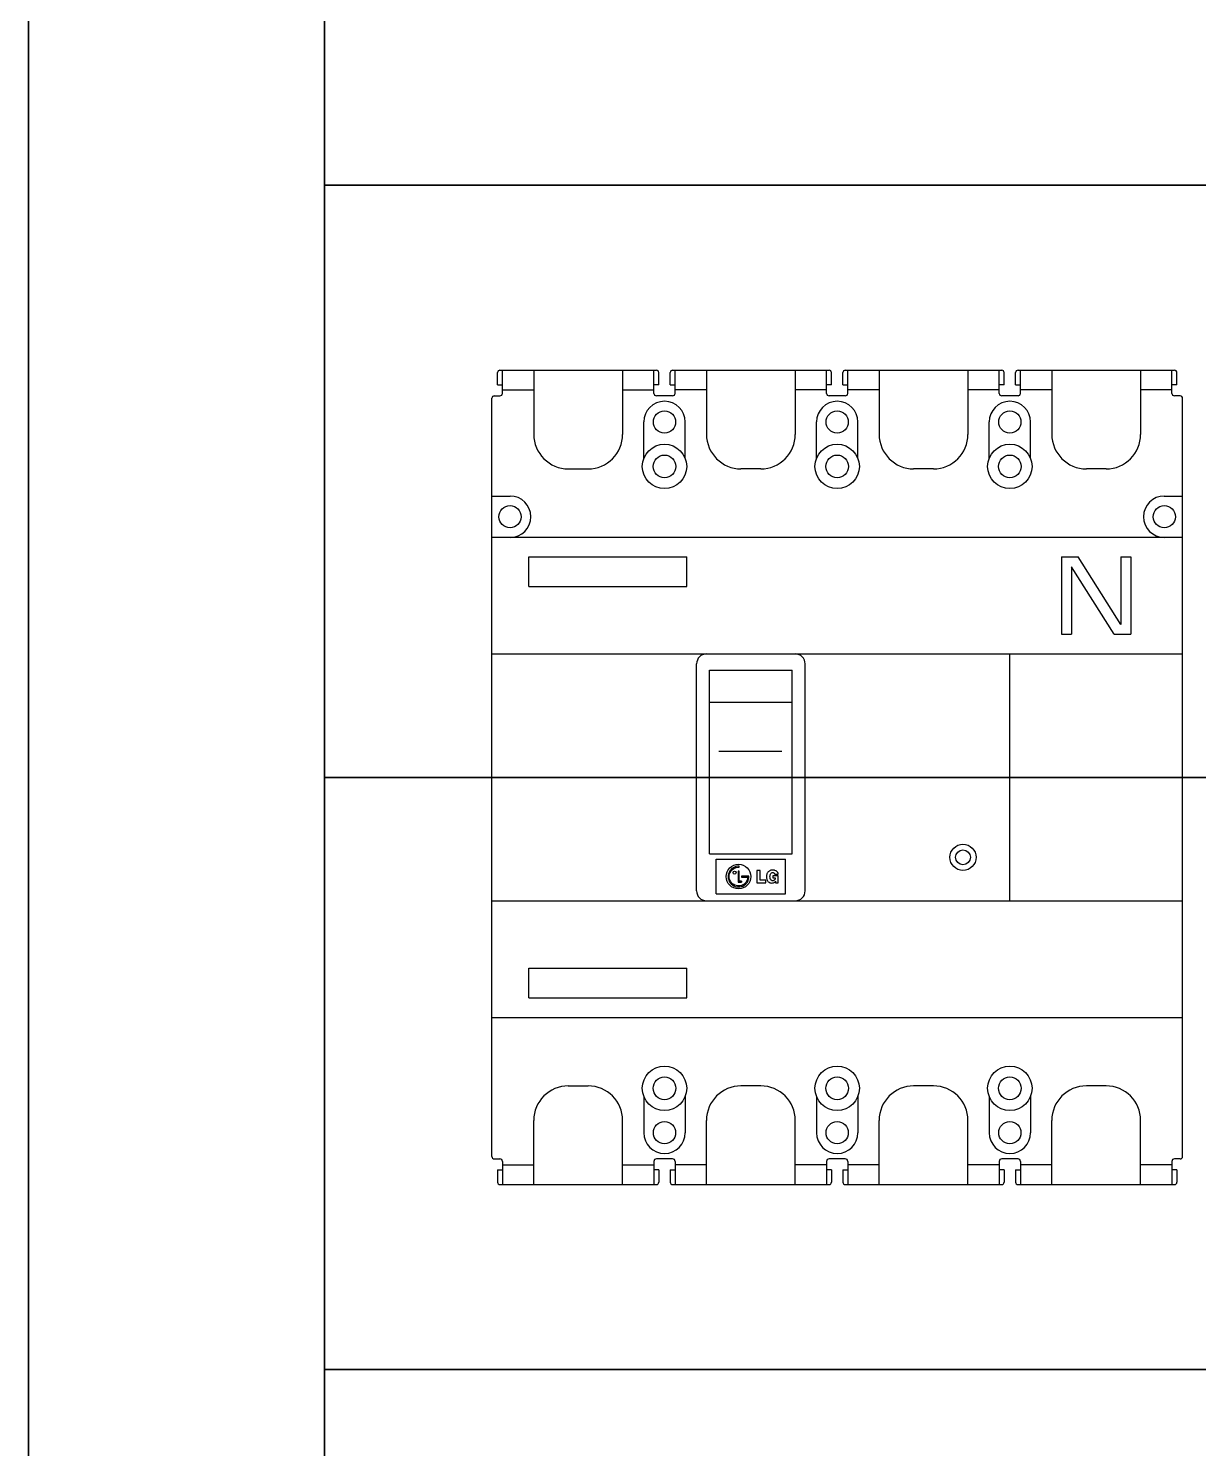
# Model space of a CAD drawing. Header units: millimetres. Extents: x 0 to 19177, y 0 to 12100.
# Drawn here: x 16885.1 to 17122.3, y 10898.9 to 11186.6 of the extents above; entities that cross this region are included whole.
import ezdxf

# ---------------------------------------------------------------- set-up
doc = ezdxf.new("R2010")
doc.units = ezdxf.units.MM
doc.header["$MEASUREMENT"] = 0
for name, color, linetype in [('7', 7, 'Continuous'), ('BO', 3, 'Continuous'), ('DI', 7, 'Continuous')]:
    doc.layers.add(name, color=color, linetype=linetype)
doc.layers.add('NetDam', color=7, linetype='Continuous', lineweight=35)

# ---------------------------------------------------------------- blocks, each defined once
blk = doc.blocks.new('LG01')
at = {"layer": '7'}
blk.add_line((6.2, -6.8), (6.2, -7.2), dxfattribs=at)
blk.add_lwpolyline([(8.79, -5.2, -2.414214), (5.2, -1.21), (5.2, -0.8, 2.586814), (9.2, -4.8), (6.2, -4.8), (6.2, -5.2)], format="xyb", close=True, dxfattribs=at)
for points in [[(6.2, -7.2), (6.2, -6.8), (5.2, -6.8), (5.2, -2.8), (4.8, -2.8), (4.8, -7.2)], [(12.49, -2.5), (12.49, -7.5), (16.11, -7.5), (16.11, -6.41), (13.82, -6.41), (13.82, -2.5)]]:
    blk.add_lwpolyline(points, close=True, dxfattribs=at)
at = {"layer": '7', "linetype": 'Continuous'}
blk.add_lwpolyline([(19.76, -2.49), (19.56, -2.44), (19.34, -2.4), (19.12, -2.38), (18.88, -2.37), (18.61, -2.38), (18.34, -2.41), (18.09, -2.47), (17.85, -2.54), (17.63, -2.64), (17.42, -2.75), (17.23, -2.89), (17.06, -3.04), (16.9, -3.22), (16.76, -3.43), (16.64, -3.65), (16.54, -3.89), (16.46, -4.14), (16.4, -4.41), (16.37, -4.7), (16.36, -4.99), (16.4, -5.63), (16.46, -5.92), (16.54, -6.19), (16.65, -6.44), (16.77, -6.68), (16.92, -6.89), (17.08, -7.07), (17.38, -7.32), (17.71, -7.49), (17.9, -7.55), (18.08, -7.59), (18.49, -7.63), (18.9, -7.6), (19.24, -7.52), (19.5, -7.4), (19.7, -7.27), (19.84, -7.13), (19.93, -7.01), (19.99, -6.9), (19.99, -7.24), (19.99, -7.5), (21.1, -7.5), (21.1, -4.68), (18.9, -4.68), (18.9, -5.56), (19.78, -5.56), (19.91, -5.56), (19.9, -5.73), (19.86, -5.91), (19.78, -6.12), (19.66, -6.32), (19.48, -6.5), (19.36, -6.57), (19.22, -6.63), (19.06, -6.66), (18.88, -6.67), (18.69, -6.66), (18.5, -6.6), (18.34, -6.52), (18.19, -6.39), (18.01, -6.15), (17.87, -5.83), (17.79, -5.45), (17.76, -5.02), (17.78, -4.65), (17.84, -4.33), (17.93, -4.05), (18.05, -3.81), (18.21, -3.63), (18.39, -3.49), (18.61, -3.41), (18.85, -3.38), (19, -3.39), (19.15, -3.43), (19.28, -3.48), (19.39, -3.56), (19.49, -3.65), (19.57, -3.77), (19.64, -3.9), (19.68, -4.04), (21.08, -4.04), (21.05, -3.84), (21.01, -3.65), (20.96, -3.49), (20.89, -3.35), (20.81, -3.21), (20.72, -3.09), (20.6, -2.97), (20.47, -2.86), (20.14, -2.64)], close=True, dxfattribs=at)
at = {"layer": '7'}
for centre, radius in [((5, -5), 5), ((3.4, -3.4), 0.6)]:
    blk.add_circle(centre, radius, dxfattribs=at)

msp = doc.modelspace()

# ---------------------------------------------------------------- linework, layer by layer
at = {"layer": 'BO'}
for p, q in [((16980.18, 11114.37), (16980.18, 11116.87)), ((16980.68, 11117.37), (17012.38, 11117.37)), ((16981.18, 11112.67), (16981.18, 11117.37)), ((16987.53, 11117.37), (16987.53, 11104.37)), ((17005.53, 11117.37), (17005.53, 11104.37)), ((17011.88, 11112.67), (17011.88, 11117.37)), ((17012.88, 11114.37), (17012.88, 11116.87)), ((17015.18, 11114.37), (17015.18, 11116.87)), ((17015.68, 11117.37), (17047.38, 11117.37)), ((17016.18, 11112.67), (17016.18, 11117.37)), ((17022.53, 11117.37), (17022.53, 11104.37)), ((17040.53, 11117.37), (17040.53, 11104.37)), ((17046.88, 11112.67), (17046.88, 11117.37)), ((17047.88, 11114.37), (17047.88, 11116.87)), ((17050.18, 11114.37), (17050.18, 11116.87)), ((17050.68, 11117.37), (17082.38, 11117.37)), ((17051.18, 11112.67), (17051.18, 11117.37)), ((17057.53, 11117.37), (17057.53, 11104.37)), ((17075.53, 11117.37), (17075.53, 11104.37)), ((17081.88, 11112.67), (17081.88, 11117.37)), ((17082.88, 11114.37), (17082.88, 11116.87)), ((17085.18, 11114.37), (17085.18, 11116.87)), ((17085.68, 11117.37), (17117.38, 11117.37)), ((17086.18, 11112.67), (17086.18, 11117.37)), ((17092.53, 11117.37), (17092.53, 11104.37)), ((17110.53, 11117.37), (17110.53, 11104.37)), ((17116.88, 11112.67), (17116.88, 11117.37)), ((17117.88, 11114.37), (17117.88, 11116.87)), ((16980.18, 11114.37), (16981.18, 11114.37)), ((16981.18, 11113.37), (16987.53, 11113.37)), ((17005.53, 11113.37), (17011.88, 11113.37)), ((17012.88, 11114.37), (17011.88, 11114.37)), ((17015.18, 11114.37), (17016.18, 11114.37)), ((17022.53, 11113.37), (17016.18, 11113.37)), ((17046.88, 11113.37), (17040.53, 11113.37)), ((17047.88, 11114.37), (17046.88, 11114.37)), ((17050.18, 11114.37), (17051.18, 11114.37)), ((17057.53, 11113.37), (17051.18, 11113.37)), ((17081.88, 11113.37), (17075.53, 11113.37)), ((17082.88, 11114.37), (17081.88, 11114.37)), ((17085.18, 11114.37), (17086.18, 11114.37)), ((17092.53, 11113.37), (17086.18, 11113.37)), ((17116.88, 11113.37), (17110.53, 11113.37)), ((17117.88, 11114.37), (17116.88, 11114.37)), ((16979.03, 10958.07), (16979.03, 11111.67)), ((16979.53, 11112.17), (16980.68, 11112.17)), ((17015.68, 11112.17), (17012.38, 11112.17)), ((17050.68, 11112.17), (17047.38, 11112.17)), ((17085.68, 11112.17), (17082.38, 11112.17)), ((17118.53, 11112.17), (17117.38, 11112.17)), ((17119.03, 10958.07), (17119.03, 11111.67)), ((17009.83, 11099.49), (17009.83, 11106.87)), ((17018.23, 11099.49), (17018.23, 11106.87)), ((17044.83, 11099.49), (17044.83, 11106.87)), ((17053.23, 11099.49), (17053.23, 11106.87)), ((17079.83, 11099.49), (17079.83, 11106.87)), ((17088.23, 11099.49), (17088.23, 11106.87)), ((16994.53, 11097.37), (16998.53, 11097.37)), ((17033.53, 11097.37), (17029.53, 11097.37)), ((17068.53, 11097.37), (17064.53, 11097.37)), ((17103.53, 11097.37), (17099.53, 11097.37)), ((16979.03, 11091.87), (16982.73, 11091.87)), ((17115.33, 11091.87), (17119.03, 11091.87)), ((16979.03, 11083.52), (17119.03, 11083.52)), ((16986.53, 11079.52), (17018.53, 11079.52)), ((16986.53, 11073.52), (16986.53, 11079.52)), ((17018.53, 11073.52), (17018.53, 11079.52)), ((17094.53, 11079.52), (17097.9, 11079.52)), ((17094.53, 11079.52), (17094.53, 11063.87)), ((17106.53, 11065.87), (17097.9, 11079.52)), ((17106.53, 11079.52), (17106.53, 11065.87)), ((17106.53, 11079.52), (17108.53, 11079.52)), ((17108.53, 11079.52), (17108.53, 11063.87)), ((17096.53, 11077.52), (17096.53, 11063.87)), ((17105.16, 11063.87), (17096.53, 11077.52)), ((16986.53, 11073.52), (17018.53, 11073.52)), ((17094.53, 11063.87), (17096.53, 11063.87)), ((17105.16, 11063.87), (17108.53, 11063.87)), ((16979.03, 11059.87), (17119.03, 11059.87)), ((17020.53, 11011.87), (17020.53, 11057.87)), ((17042.53, 11011.87), (17042.53, 11057.87)), ((17084.03, 11009.87), (17084.03, 11059.87)), ((17023.13, 11019.37), (17023.13, 11056.6)), ((17023.13, 11056.6), (17039.93, 11056.6)), ((17039.93, 11019.37), (17039.93, 11056.6)), ((17039.93, 11050.03), (17023.13, 11050.03)), ((17023.13, 11019.37), (17039.93, 11019.37)), ((16979.03, 11009.87), (17119.03, 11009.87)), ((16986.53, 10996.22), (17018.53, 10996.22)), ((16986.53, 10990.22), (16986.53, 10996.22)), ((17018.53, 10990.22), (17018.53, 10996.22)), ((16986.53, 10990.22), (17018.53, 10990.22)), ((16979.03, 10986.22), (17119.03, 10986.22)), ((16994.53, 10972.37), (16998.53, 10972.37)), ((17033.53, 10972.37), (17029.53, 10972.37)), ((17068.53, 10972.37), (17064.53, 10972.37)), ((17103.53, 10972.37), (17099.53, 10972.37)), ((17009.83, 10970.26), (17009.83, 10962.87)), ((17018.23, 10970.26), (17018.23, 10962.87)), ((17044.83, 10970.26), (17044.83, 10962.87)), ((17053.23, 10970.26), (17053.23, 10962.87)), ((17079.83, 10970.26), (17079.83, 10962.87)), ((17088.23, 10970.26), (17088.23, 10962.87)), ((16987.53, 10952.37), (16987.53, 10965.37)), ((17005.53, 10952.37), (17005.53, 10965.37)), ((17022.53, 10952.37), (17022.53, 10965.37)), ((17040.53, 10952.37), (17040.53, 10965.37)), ((17057.53, 10952.37), (17057.53, 10965.37)), ((17075.53, 10952.37), (17075.53, 10965.37)), ((17092.53, 10952.37), (17092.53, 10965.37)), ((17110.53, 10952.37), (17110.53, 10965.37)), ((16979.53, 10957.57), (16980.68, 10957.57)), ((17015.68, 10957.57), (17012.38, 10957.57)), ((17050.68, 10957.57), (17047.38, 10957.57)), ((17085.68, 10957.57), (17082.38, 10957.57)), ((17118.53, 10957.57), (17117.38, 10957.57)), ((16980.18, 10955.37), (16980.18, 10952.87)), ((16980.18, 10955.37), (16981.18, 10955.37)), ((16981.18, 10957.07), (16981.18, 10952.37)), ((16981.18, 10956.37), (16987.53, 10956.37)), ((17005.53, 10956.37), (17011.88, 10956.37)), ((17011.88, 10957.07), (17011.88, 10952.37)), ((17012.88, 10955.37), (17011.88, 10955.37)), ((17012.88, 10955.37), (17012.88, 10952.87)), ((17015.18, 10955.37), (17015.18, 10952.87)), ((17015.18, 10955.37), (17016.18, 10955.37)), ((17016.18, 10957.07), (17016.18, 10952.37)), ((17022.53, 10956.37), (17016.18, 10956.37)), ((17046.88, 10956.37), (17040.53, 10956.37)), ((17046.88, 10957.07), (17046.88, 10952.37)), ((17047.88, 10955.37), (17046.88, 10955.37)), ((17047.88, 10955.37), (17047.88, 10952.87)), ((17050.18, 10955.37), (17051.18, 10955.37)), ((17050.18, 10955.37), (17050.18, 10952.87)), ((17051.18, 10957.07), (17051.18, 10952.37)), ((17057.53, 10956.37), (17051.18, 10956.37)), ((17081.88, 10956.37), (17075.53, 10956.37)), ((17081.88, 10956.37), (17075.53, 10956.37)), ((17081.88, 10957.07), (17081.88, 10952.37)), ((17082.88, 10955.37), (17081.88, 10955.37)), ((17082.88, 10955.37), (17082.88, 10952.87)), ((17085.18, 10955.37), (17086.18, 10955.37)), ((17085.18, 10955.37), (17085.18, 10952.87)), ((17086.18, 10957.07), (17086.18, 10952.37)), ((17092.53, 10956.37), (17086.18, 10956.37)), ((17116.88, 10956.37), (17110.53, 10956.37)), ((17116.88, 10956.37), (17110.53, 10956.37)), ((17116.88, 10957.07), (17116.88, 10952.37)), ((17117.88, 10955.37), (17116.88, 10955.37)), ((17117.88, 10955.37), (17117.88, 10952.87)), ((16980.68, 10952.37), (17012.38, 10952.37)), ((17015.68, 10952.37), (17047.38, 10952.37)), ((17050.68, 10952.37), (17082.38, 10952.37)), ((17085.68, 10952.37), (17117.38, 10952.37))]:
    msp.add_line(p, q, dxfattribs=at)
for centre, radius in [((17014.03, 11106.87), 2.25), ((17049.03, 11106.87), 2.25), ((17084.03, 11106.87), 2.25), ((17014.03, 11097.87), 4.5), ((17049.03, 11097.87), 4.5), ((17084.03, 11097.87), 4.5), ((17014.03, 11097.87), 2.3), ((17049.03, 11097.87), 2.3), ((17084.03, 11097.87), 2.3), ((16982.73, 11087.67), 2.25), ((17115.33, 11087.67), 2.25), ((17074.53, 11018.67), 2.65), ((17074.53, 11018.67), 1.5), ((17014.03, 10971.87), 4.5), ((17049.03, 10971.87), 4.5), ((17084.03, 10971.87), 4.5), ((17014.03, 10971.87), 2.3), ((17049.03, 10971.87), 2.3), ((17084.03, 10971.87), 2.3), ((17014.03, 10962.87), 2.25), ((17049.03, 10962.87), 2.25), ((17084.03, 10962.87), 2.25)]:
    msp.add_circle(centre, radius, dxfattribs=at)
for centre, radius, start, end in [((16980.68, 11116.87), 0.5, 90, 180), ((17012.38, 11116.87), 0.5, 0, 90), ((17015.68, 11116.87), 0.5, 90, 180), ((17047.38, 11116.87), 0.5, 0, 90), ((17050.68, 11116.87), 0.5, 90, 180), ((17082.38, 11116.87), 0.5, 0, 90), ((17085.68, 11116.87), 0.5, 90, 180), ((17117.38, 11116.87), 0.5, 0, 90), ((16980.68, 11112.67), 0.5, 270, 0), ((17012.38, 11112.67), 0.5, 180, 270), ((17015.68, 11112.67), 0.5, 270, 0), ((17047.38, 11112.67), 0.5, 180, 270), ((17050.68, 11112.67), 0.5, 270, 0), ((17082.38, 11112.67), 0.5, 180, 270), ((17085.68, 11112.67), 0.5, 270, 0), ((17117.38, 11112.67), 0.5, 180, 270), ((16979.53, 11111.67), 0.5, 90, 180), ((17014.03, 11106.87), 4.2, 0, 180), ((17049.03, 11106.87), 4.2, 0, 180), ((17084.03, 11106.87), 4.2, 0, 180), ((17118.53, 11111.67), 0.5, 0, 90), ((16994.53, 11104.37), 7, 180, 270), ((16998.53, 11104.37), 7, 270, 0), ((17029.53, 11104.37), 7, 180, 270), ((17033.53, 11104.37), 7, 270, 0), ((17064.53, 11104.37), 7, 180, 270), ((17068.53, 11104.37), 7, 270, 0), ((17099.53, 11104.37), 7, 180, 270), ((17103.53, 11104.37), 7, 270, 0), ((16982.73, 11087.67), 4.2, 270, 90), ((17115.33, 11087.67), 4.2, 90, 270), ((17022.53, 11057.87), 2, 90, 180), ((17040.53, 11057.87), 2, 0, 90), ((17022.53, 11011.87), 2, 180, 270), ((17040.53, 11011.87), 2, 270, 0), ((16994.53, 10965.37), 7, 90, 180), ((16998.53, 10965.37), 7, 0, 90), ((17029.53, 10965.37), 7, 90, 180), ((17033.53, 10965.37), 7, 0, 90), ((17064.53, 10965.37), 7, 90, 180), ((17068.53, 10965.37), 7, 0, 90), ((17099.53, 10965.37), 7, 90, 180), ((17103.53, 10965.37), 7, 0, 90), ((17014.03, 10962.87), 4.2, 180, 0), ((17049.03, 10962.87), 4.2, 180, 0), ((17084.03, 10962.87), 4.2, 180, 0), ((16979.53, 10958.07), 0.5, 180, 270), ((16980.68, 10957.07), 0.5, 0, 90), ((17012.38, 10957.07), 0.5, 90, 180), ((17015.68, 10957.07), 0.5, 0, 90), ((17047.38, 10957.07), 0.5, 90, 180), ((17050.68, 10957.07), 0.5, 0, 90), ((17082.38, 10957.07), 0.5, 90, 180), ((17085.68, 10957.07), 0.5, 0, 90), ((17117.38, 10957.07), 0.5, 90, 180), ((17118.53, 10958.07), 0.5, 270, 0), ((16980.68, 10952.87), 0.5, 180, 270), ((17012.38, 10952.87), 0.5, 270, 0), ((17015.68, 10952.87), 0.5, 180, 270), ((17047.38, 10952.87), 0.5, 270, 0), ((17050.68, 10952.87), 0.5, 180, 270), ((17082.38, 10952.87), 0.5, 270, 0), ((17085.68, 10952.87), 0.5, 180, 270), ((17117.38, 10952.87), 0.5, 270, 0)]:
    msp.add_arc(centre, radius, start, end, dxfattribs=at)
at = {"layer": 'Defpoints', "color": 0, "linetype": 'ByBlock'}
for p in [(17119.03, 11091.37), (17016.03, 11059.87), (17075.53, 11017.37), (17075.53, 11017.37), (17016.03, 11009.87), (17031.53, 11009.87), (17031.53, 11009.87), (17084.03, 10978.37), (17080.36, 10962.87), (17080.75, 10962.87), (17115.36, 10962.87), (17115.75, 10962.87), (16979.03, 10952.37), (17084.03, 10952.37), (17084.03, 10952.37), (17119.03, 10952.37), (17119.03, 10952.37), (16996.53, 10949.34), (17031.53, 10949.34), (17031.53, 10949.34)]:
    msp.add_point(p, dxfattribs=at)
at = {"layer": 'DI'}
for p, q in [((17037.8, 11040.08), (17025.06, 11040.08)), ((17024.53, 11018.27), (17038.53, 11018.27)), ((17024.53, 11011.27), (17024.53, 11018.27)), ((17038.53, 11011.27), (17038.53, 11018.27)), ((17024.53, 11011.27), (17038.53, 11011.27))]:
    msp.add_line(p, q, dxfattribs=at)
at = {"layer": 'NetDam', "color": 0}
for p, q in [((16885.09, 11724.87), (16885.09, 10124.87)), ((16945.09, 11664.87), (16945.09, 10184.87)), ((17575.09, 11154.87), (16945.09, 11154.87)), ((17575.09, 11034.87), (16945.09, 11034.87)), ((16945.09, 10914.87), (17575.09, 10914.87))]:
    msp.add_line(p, q, dxfattribs=at)

# ---------------------------------------------------------------- block references
at = {"layer": 'DI', "xscale": 0.5, "yscale": 0.5, "zscale": 0.5}
msp.add_blockref('LG01', (17026.53, 11017.27), dxfattribs=at)

doc.saveas('drawing.dxf')
